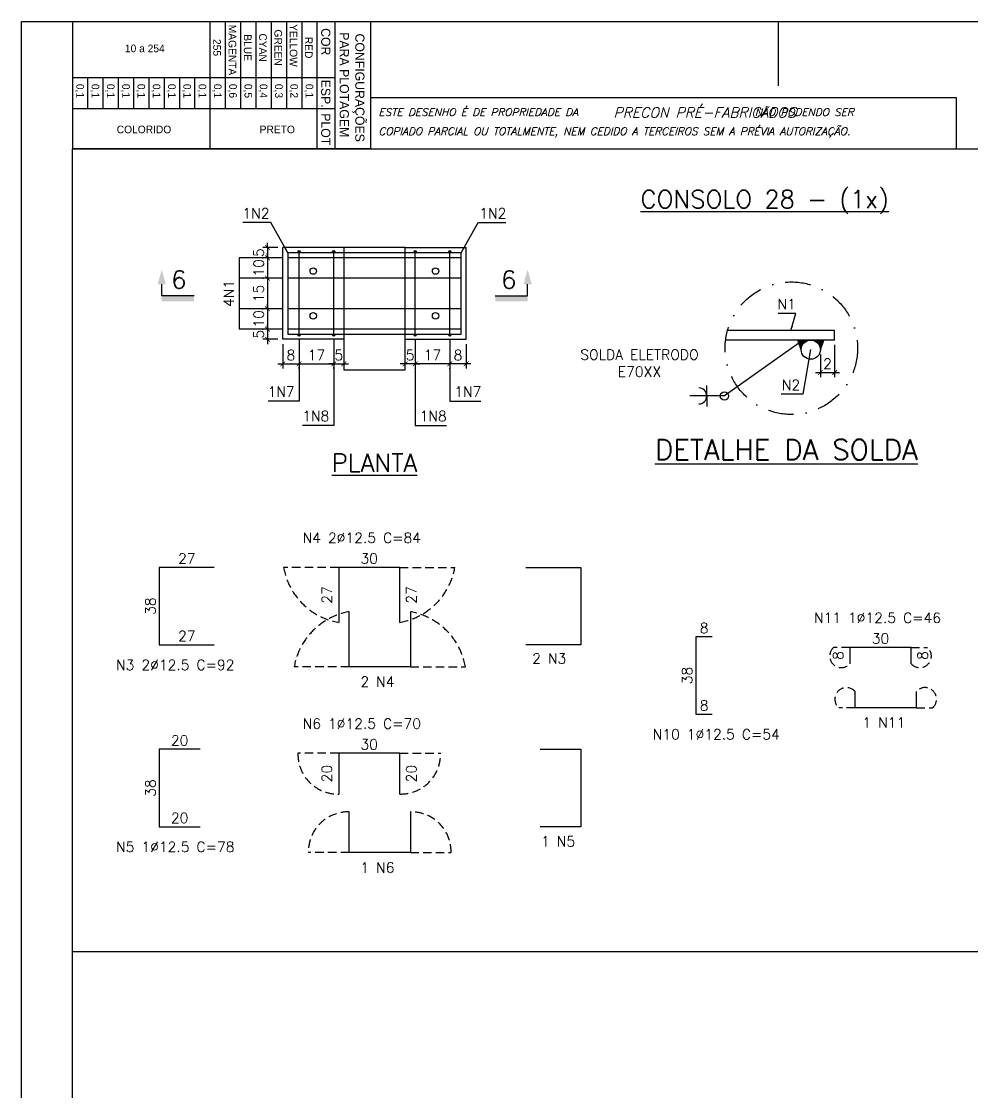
# Model space of a CAD drawing. Header units: centimetres. Extents: x 1658 to 19651, y 8294 to 11444.
# Drawn here: x 14796 to 16194, y 9869 to 11444 of the extents above; entities that cross this region are included whole.
import ezdxf
from ezdxf.enums import TextEntityAlignment as Align

# ---------------------------------------------------------------- set-up
doc = ezdxf.new("R2010")
doc.units = ezdxf.units.CM
doc.header["$LTSCALE"] = 50
doc.header["$MEASUREMENT"] = 0
doc.header["$PDMODE"] = 67
doc.linetypes.add('DASHDOT2', pattern=[0.5, 0.25, -0.125, 0, -0.125])
doc.linetypes.add('HIDDEN', pattern=[0.375, 0.25, -0.125])
for name, color, linetype in [('FORMATO-PRECON', 2, 'Continuous'), ('HACHURAS-PRECON', 1, 'Continuous'), ('IND- CORTE-PRECON', 4, 'Continuous'), ('LINHA-01-PRECON', 1, 'Continuous'), ('LINHA-02-PRECON', 2, 'Continuous'), ('LINHA-03-PRECON', 3, 'Continuous'), ('LINHA-04-PRECON', 4, 'Continuous'), ('TEXTO-20-PRECON', 2, 'Continuous'), ('TEXTO-35-PRECON', 5, 'Continuous'), ('X1', 2, 'Continuous')]:
    doc.layers.add(name, color=color, linetype=linetype)
doc.styles.add('PRECON-ROMANS', font='romans.shx')
doc.styles.add('R060', font='ACENT.shx', dxfattribs={"height": 75})
doc.styles.add('ROMANS', font='ROMANS.SHX', dxfattribs={"oblique": 15, "height": 3})
doc.styles.get("Standard").update_dxf_attribs({"font": 'romans.shx'})
doc.dimstyles.new('ESC50-50', dxfattribs={"dimscale": 50, "dimtxt": 0.2, "dimasz": 0.15, "dimexe": 0.15, "dimexo": 0.15, "dimgap": 0.08, "dimtad": 1, "dimdec": 1, "dimzin": 12, "dimdsep": 46, "dimtxsty": 'Standard', "dimblk": 'ARCHTICK', "dimcen": 0.09, "dimdle": 0.15, "dimclrd": 256, "dimclre": 256, "dimclrt": 2, "dimazin": 3, "dimtfac": 1, "dimtdec": 1, "dimtmove": 1, "dimatfit": 2, "dimfxl": 0.15, "dimtolj": 1, "dimtzin": 0, "dimarcsym": 0})
doc.dimstyles.new('ESC75-25', dxfattribs={"dimscale": 0, "dimtxt": 15, "dimasz": 7, "dimexe": 7, "dimexo": 7, "dimgap": 5.5, "dimtad": 1, "dimdec": 1, "dimlfac": 0.333333, "dimdsep": 46, "dimtxsty": 'Standard', "dimblk": 'ARCHTICK', "dimcen": 0.1, "dimdle": 7, "dimclrd": 256, "dimclre": 256, "dimclrt": 2, "dimadec": 0, "dimazin": 0, "dimtfac": 1, "dimtdec": 1, "dimtix": 1, "dimtmove": 2, "dimatfit": 3, "dimfxl": 1, "dimarcsym": 0})

# ---------------------------------------------------------------- blocks, each defined once
blk = doc.blocks.new('A$C0AF02B9D')
at = {"layer": 'FORMATO-PRECON', "color": 1}
for p, q in [((0, 585), (250, 585)), ((0, 0), (0, 585)), ((250, 585), (250, 0)), ((0, 480), (250, 480)), ((0, 450), (170.7, 450)), ((0, 420), (170.7, 420)), ((0, 390), (170.7, 390)), ((0, 360), (170.7, 360)), ((0, 330), (170.7, 330)), ((0, 300), (170.7, 300)), ((110.1, 240), (170.7, 240)), ((110.1, 210), (170.7, 210)), ((110.1, 180), (170.7, 180)), ((110.1, 150), (170.7, 150)), ((110.1, 150), (170.7, 150)), ((110.1, 120), (170.7, 120)), ((110.1, 120), (170.7, 120)), ((110.1, 90), (170.7, 90)), ((110.1, 90), (170.7, 90)), ((110.1, 60), (170.7, 60)), ((110.1, 60), (170.7, 60)), ((110.1, 30), (170.7, 30)), ((110.1, 30), (170.7, 30)), ((0, 0), (250, 0)), ((110.1, 0), (170.7, 0)), ((110.1, 0), (170.7, 0)), ((110.1, 0), (170.7, 0))]:
    blk.add_line(p, q, dxfattribs=at)
at = {"layer": 'FORMATO-PRECON'}
for p, q in [((0, 515), (250, 515)), ((110.1, 0), (110.1, 515)), ((170.7, 0), (170.7, 515)), ((0, 270), (250, 270))]:
    blk.add_line(p, q, dxfattribs=at)
at = {"layer": 'FORMATO-PRECON', "style": 'R060'}
for s, p in [('CONFIGURAÇÕES ', (133.4, 563.9)), ('PARA PLOTAGEM', (124.3, 533.7)), ('COR', (40, 497.3)), ('ESP.', (141.8, 497.3)), ('PLOT', (211.6, 497.3))]:
    blk.add_text(s, height=18, dxfattribs=at).set_placement(p, align=Align.MIDDLE)
at = {"layer": 'FORMATO-PRECON', "color": 1, "style": 'R060'}
for s, p in [('RED', (51.5, 464)), ('0,1', (136.5, 464)), ('YELLOW', (47.2, 434)), ('0,2', (136.5, 434)), ('GREEN', (51.5, 404)), ('0,3', (136.5, 404)), ('CYAN', (51.5, 374)), ('0,4', (136.5, 374)), ('BLUE', (51.5, 344)), ('0,5', (136.5, 344)), ('MAGENTA', (56.1, 314)), ('0,6', (136.5, 314)), ('255', (51.3, 284)), ('0,1', (136.5, 284)), ('0,1', (136.5, 254)), ('0,1', (136.5, 224)), ('0,1', (136.5, 194)), ('0,1', (136.5, 164)), ('0,1', (136.5, 134)), ('0,1', (136.5, 104)), ('0,1', (136.5, 74)), ('0,1', (136.5, 44)), ('0,1', (136.5, 14))]:
    blk.add_text(s, height=15, dxfattribs=at).set_placement(p, align=Align.MIDDLE)
for s, p in [('PRETO', (212, 402.1)), ('COLORIDO', (212, 140.6)), ('10 a 254', (53, 142.2))]:
    blk.add_text(s, height=15, rotation=90, dxfattribs=at).set_placement(p, align=Align.MIDDLE)
blk = doc.blocks.new('A$C432D58B7')
at = {"layer": 'LINHA-01-PRECON'}
blk.add_blockref('A$C0AF02B9D', (0, 0), dxfattribs=at)
blk = doc.blocks.new('A$C550964AD')
at = {"layer": 'LINHA-01-PRECON'}
blk.add_blockref('A$C432D58B7', (0, 0), dxfattribs=at)
blk = doc.blocks.new('A$C2E607E54')
at = {"layer": 'FORMATO-PRECON', "color": 6}
blk.add_line((1835, 4050), (685, 4050), dxfattribs=at)
at = {"layer": 'FORMATO-PRECON'}
for points in [[(0, 4200), (2970, 4200), (2970, 0), (0, 0)], [(685, 3950), (1835, 3950), (1835, 4050), (685, 4050)]]:
    blk.add_lwpolyline(points, close=True, dxfattribs=at)
blk.add_lwpolyline([(1485, 4200), (1485, 4073.6)], dxfattribs=at)
at = {"layer": 'FORMATO-PRECON', "color": 6}
blk.add_lwpolyline([(100, 3950), (2870, 3950), (2870, 100), (100, 100)], close=True, dxfattribs=at)
at = {"layer": 'TEXTO-35-PRECON', "rotation": 270}
blk.add_blockref('A$C550964AD', (100, 4200), dxfattribs=at)
at = {"layer": 'FORMATO-PRECON', "style": 'ROMANS', "oblique": 15}
for s, p in [('ESTE DESENHO É DE PROPRIEDADE DA                            NÃO PODENDO SER', (700.8, 4014.4)), ('COPIADO PARCIAL OU TOTALMENTE, NEM CEDIDO A TERCEIROS SEM A PRÉVIA AUTORIZAÇÃO.', (700.8, 3977))]:
    blk.add_text(s, height=15, dxfattribs=at).set_placement(p)
at = {"layer": 'FORMATO-PRECON', "color": 3, "style": 'ROMANS', "oblique": 15}
blk.add_text('PRECON PRÉ-FABRICADOS', height=20, dxfattribs=at).set_placement((1162, 4011.3))
blk = doc.blocks.new('_ArchTick')
at = {"color": 0, "linetype": 'ByBlock', "const_width": 0.15}
blk.add_lwpolyline([(-0.5, -0.5), (0.5, 0.5)], dxfattribs=at)
blk = doc.blocks.new('*D334')
at = {"layer": 'Defpoints', "color": 0, "transparency": 16777216}
for p in [(15180.5, 11111.1), (15158.1, 11096.1), (15188, 11096.1)]:
    blk.add_point(p, dxfattribs=at)
at = {"layer": 'LINHA-01-PRECON', "lineweight": -2, "transparency": 16777216}
for p, q in [((15173.5, 11111.1), (15151.1, 11111.1)), ((15158.1, 11111.1), (15158.1, 11118.1)), ((15158.1, 11111.1), (15158.1, 11096.1)), ((15181, 11096.1), (15151.1, 11096.1)), ((15158.1, 11096.1), (15158.1, 11089.1))]:
    blk.add_line(p, q, dxfattribs=at)
at = {"layer": 'LINHA-01-PRECON', "lineweight": -2, "transparency": 16777216, "xscale": 7, "yscale": 7, "zscale": 7}
for p, rotation in [((15158.1, 11111.1), 270), ((15158.1, 11096.1), 90)]:
    blk.add_blockref('_ArchTick', p, dxfattribs=dict(at, rotation=rotation))
at = {"layer": 'LINHA-01-PRECON', "color": 2, "transparency": 16777216, "insert": (15145.1, 11103.6), "char_height": 15, "attachment_point": 5, "rotation": 90}
blk.add_mtext('5', dxfattribs=at)
blk = doc.blocks.new('*D335')
at = {"layer": 'Defpoints', "color": 0, "transparency": 16777216}
for p in [(15188, 11096.1), (15158.1, 11066.1), (15188, 11066.1)]:
    blk.add_point(p, dxfattribs=at)
at = {"layer": 'LINHA-01-PRECON', "lineweight": -2, "transparency": 16777216}
for p, q in [((15181, 11096.1), (15151.1, 11096.1)), ((15158.1, 11096.1), (15158.1, 11103.1)), ((15158.1, 11096.1), (15158.1, 11066.1)), ((15181, 11066.1), (15151.1, 11066.1)), ((15158.1, 11066.1), (15158.1, 11059.1))]:
    blk.add_line(p, q, dxfattribs=at)
at = {"layer": 'LINHA-01-PRECON', "lineweight": -2, "transparency": 16777216, "xscale": 7, "yscale": 7, "zscale": 7}
for p, rotation in [((15158.1, 11096.1), 270), ((15158.1, 11066.1), 90)]:
    blk.add_blockref('_ArchTick', p, dxfattribs=dict(at, rotation=rotation))
at = {"layer": 'LINHA-01-PRECON', "color": 2, "transparency": 16777216, "insert": (15145.1, 11081.1), "char_height": 15, "attachment_point": 5, "rotation": 90}
blk.add_mtext('10', dxfattribs=at)
blk = doc.blocks.new('*D336')
at = {"layer": 'Defpoints', "color": 0, "transparency": 16777216}
for p in [(15188, 10991.1), (15158.1, 10976.1), (15180.5, 10976.1)]:
    blk.add_point(p, dxfattribs=at)
at = {"layer": 'LINHA-01-PRECON', "lineweight": -2, "transparency": 16777216}
for p, q in [((15158.1, 10991.1), (15158.1, 10998.1)), ((15181, 10991.1), (15151.1, 10991.1)), ((15158.1, 10991.1), (15158.1, 10976.1)), ((15173.5, 10976.1), (15151.1, 10976.1)), ((15158.1, 10976.1), (15158.1, 10969.1))]:
    blk.add_line(p, q, dxfattribs=at)
at = {"layer": 'LINHA-01-PRECON', "lineweight": -2, "transparency": 16777216, "xscale": 7, "yscale": 7, "zscale": 7}
for p, rotation in [((15158.1, 10991.1), 270), ((15158.1, 10976.1), 90)]:
    blk.add_blockref('_ArchTick', p, dxfattribs=dict(at, rotation=rotation))
at = {"layer": 'LINHA-01-PRECON', "color": 2, "transparency": 16777216, "insert": (15145.1, 10983.6), "char_height": 15, "attachment_point": 5, "rotation": 90}
blk.add_mtext('5', dxfattribs=at)
blk = doc.blocks.new('*D337')
at = {"layer": 'Defpoints', "color": 0, "transparency": 16777216}
for p in [(15204.5, 10982.1), (15180.5, 10976.1), (15204.5, 10939.9)]:
    blk.add_point(p, dxfattribs=at)
at = {"layer": 'LINHA-01-PRECON', "lineweight": -2, "transparency": 16777216}
for p, q in [((15180.5, 10969.1), (15180.5, 10932.9)), ((15204.5, 10975.1), (15204.5, 10932.9)), ((15173.5, 10939.9), (15211.5, 10939.9))]:
    blk.add_line(p, q, dxfattribs=at)
at = {"layer": 'LINHA-01-PRECON', "lineweight": -2, "transparency": 16777216, "xscale": 7, "yscale": 7, "zscale": 7, "rotation": 180}
blk.add_blockref('_ArchTick', (15180.5, 10939.9), dxfattribs=at)
at = {"layer": 'LINHA-01-PRECON', "lineweight": -2, "transparency": 16777216, "xscale": 7, "yscale": 7, "zscale": 7}
blk.add_blockref('_ArchTick', (15204.5, 10939.9), dxfattribs=at)
at = {"layer": 'LINHA-01-PRECON', "color": 2, "transparency": 16777216, "insert": (15192.5, 10952.9), "char_height": 15, "attachment_point": 5}
blk.add_mtext('8', dxfattribs=at)
blk = doc.blocks.new('*D338')
at = {"layer": 'Defpoints', "color": 0, "transparency": 16777216}
for p in [(15204.5, 10982.1), (15255.5, 10982.1), (15255.5, 10939.9)]:
    blk.add_point(p, dxfattribs=at)
at = {"layer": 'LINHA-01-PRECON', "lineweight": -2, "transparency": 16777216}
for p, q in [((15204.5, 10975.1), (15204.5, 10932.9)), ((15255.5, 10975.1), (15255.5, 10932.9)), ((15197.5, 10939.9), (15262.5, 10939.9))]:
    blk.add_line(p, q, dxfattribs=at)
at = {"layer": 'LINHA-01-PRECON', "lineweight": -2, "transparency": 16777216, "xscale": 7, "yscale": 7, "zscale": 7, "rotation": 180}
blk.add_blockref('_ArchTick', (15204.5, 10939.9), dxfattribs=at)
at = {"layer": 'LINHA-01-PRECON', "lineweight": -2, "transparency": 16777216, "xscale": 7, "yscale": 7, "zscale": 7}
blk.add_blockref('_ArchTick', (15255.5, 10939.9), dxfattribs=at)
at = {"layer": 'LINHA-01-PRECON', "color": 2, "transparency": 16777216, "insert": (15230, 10952.9), "char_height": 15, "attachment_point": 5}
blk.add_mtext('17', dxfattribs=at)
blk = doc.blocks.new('*D339')
at = {"layer": 'Defpoints', "color": 0, "transparency": 16777216}
for p in [(15255.5, 10982.1), (15270.5, 10939.9), (15270.5, 10939.9)]:
    blk.add_point(p, dxfattribs=at)
at = {"layer": 'LINHA-01-PRECON', "lineweight": -2, "transparency": 16777216}
for p, q in [((15255.5, 10975.1), (15255.5, 10932.9)), ((15255.5, 10939.9), (15248.5, 10939.9)), ((15255.5, 10939.9), (15270.5, 10939.9)), ((15270.5, 10939.9), (15277.5, 10939.9))]:
    blk.add_line(p, q, dxfattribs=at)
at = {"layer": 'LINHA-01-PRECON', "lineweight": -2, "transparency": 16777216, "xscale": 7, "yscale": 7, "zscale": 7}
blk.add_blockref('_ArchTick', (15255.5, 10939.9), dxfattribs=at)
at = {"layer": 'LINHA-01-PRECON', "lineweight": -2, "transparency": 16777216, "xscale": 7, "yscale": 7, "zscale": 7, "rotation": 180}
blk.add_blockref('_ArchTick', (15270.5, 10939.9), dxfattribs=at)
at = {"layer": 'LINHA-01-PRECON', "color": 2, "transparency": 16777216, "insert": (15263, 10952.9), "char_height": 15, "attachment_point": 5}
blk.add_mtext('5', dxfattribs=at)
blk = doc.blocks.new('IND-CORTE-')
at = {"layer": 'IND- CORTE-PRECON', "color": 1}
for p, q in [((-11.2, 63.5), (-33.6, 63.5)), ((-11.2, 0), (-11.2, 63.5))]:
    blk.add_line(p, q, dxfattribs=at)
for points in [[(-33.6, 71.5), (-62.5, 63.5), (-33.6, 55.4)], [(0, 0), (-11.2, 0), (0, 63.5), (-11.2, 63.5)]]:
    blk.add_solid(points, dxfattribs=at)
at = {"layer": 'IND- CORTE-PRECON', "linetype": 'Continuous', "style": 'ROMANS', "flags": 8}
blk.add_attdef('B', (-57.7, 9.1), '', height=35, dxfattribs=at)
blk = doc.blocks.new('*D345')
at = {"layer": 'Defpoints', "color": 0, "linetype": 'Continuous', "transparency": 16777216}
for p in [(14998.8, 10640.4), (15079.8, 10640.4), (15079.8, 10640.4)]:
    blk.add_point(p, dxfattribs=at)
at = {"layer": 'LINHA-01-PRECON', "color": 2, "linetype": 'Continuous', "transparency": 16777216, "insert": (15039.3, 10653.4), "char_height": 15, "attachment_point": 5}
blk.add_mtext('27', dxfattribs=at)
blk = doc.blocks.new('*D346')
at = {"layer": 'Defpoints', "color": 0, "linetype": 'Continuous', "transparency": 16777216}
for p in [(14998.8, 10640.4), (14998.8, 10526.4), (14998.8, 10526.4)]:
    blk.add_point(p, dxfattribs=at)
at = {"layer": 'LINHA-01-PRECON', "color": 2, "linetype": 'Continuous', "transparency": 16777216, "insert": (14985.8, 10583.4), "char_height": 15, "attachment_point": 5, "rotation": 90}
blk.add_mtext('38', dxfattribs=at)
blk = doc.blocks.new('*D347')
at = {"layer": 'Defpoints', "color": 0, "linetype": 'Continuous', "transparency": 16777216}
for p in [(14998.8, 10526.4), (15079.8, 10526.4), (15079.8, 10526.4)]:
    blk.add_point(p, dxfattribs=at)
at = {"layer": 'LINHA-01-PRECON', "color": 2, "linetype": 'Continuous', "transparency": 16777216, "insert": (15039.3, 10539.4), "char_height": 15, "attachment_point": 5}
blk.add_mtext('27', dxfattribs=at)
blk = doc.blocks.new('*D348')
at = {"layer": 'Defpoints', "color": 0, "linetype": 'Continuous', "transparency": 16777216}
for p in [(15262.8, 10640.4), (15352.8, 10640.4), (15352.8, 10640.4)]:
    blk.add_point(p, dxfattribs=at)
at = {"layer": 'LINHA-01-PRECON', "color": 2, "linetype": 'Continuous', "transparency": 16777216, "insert": (15307.8, 10653.4), "char_height": 15, "attachment_point": 5}
blk.add_mtext('30', dxfattribs=at)
blk = doc.blocks.new('*D349')
at = {"layer": 'Defpoints', "color": 0, "linetype": 'Continuous', "transparency": 16777216}
for p in [(15352.8, 10640.4), (15352.8, 10559.4), (15352.8, 10559.4)]:
    blk.add_point(p, dxfattribs=at)
at = {"layer": 'LINHA-01-PRECON', "color": 2, "linetype": 'Continuous', "transparency": 16777216, "insert": (15369.7, 10599.9), "char_height": 15, "attachment_point": 5, "rotation": 90}
blk.add_mtext('27', dxfattribs=at)
blk = doc.blocks.new('*D350')
at = {"layer": 'Defpoints', "color": 0, "linetype": 'Continuous', "transparency": 16777216}
for p in [(15262.8, 10640.4), (15262.8, 10559.4), (15262.8, 10559.4)]:
    blk.add_point(p, dxfattribs=at)
at = {"layer": 'LINHA-01-PRECON', "color": 2, "linetype": 'Continuous', "transparency": 16777216, "insert": (15245.4, 10599.9), "char_height": 15, "attachment_point": 5, "rotation": 90}
blk.add_mtext('27', dxfattribs=at)
blk = doc.blocks.new('*D351')
at = {"layer": 'Defpoints', "color": 0, "linetype": 'Continuous', "transparency": 16777216}
for p in [(14998.8, 10372.7), (15058.8, 10372.7), (15058.8, 10372.7)]:
    blk.add_point(p, dxfattribs=at)
at = {"layer": 'LINHA-01-PRECON', "color": 2, "linetype": 'Continuous', "transparency": 16777216, "insert": (15028.8, 10385.7), "char_height": 15, "attachment_point": 5}
blk.add_mtext('20', dxfattribs=at)
blk = doc.blocks.new('*D352')
at = {"layer": 'Defpoints', "color": 0, "linetype": 'Continuous', "transparency": 16777216}
for p in [(14998.8, 10372.7), (14998.8, 10258.7), (14998.8, 10258.7)]:
    blk.add_point(p, dxfattribs=at)
at = {"layer": 'LINHA-01-PRECON', "color": 2, "linetype": 'Continuous', "transparency": 16777216, "insert": (14985.8, 10315.7), "char_height": 15, "attachment_point": 5, "rotation": 90}
blk.add_mtext('38', dxfattribs=at)
blk = doc.blocks.new('*D353')
at = {"layer": 'Defpoints', "color": 0, "linetype": 'Continuous', "transparency": 16777216}
for p in [(14998.8, 10258.7), (15058.8, 10258.7), (15058.8, 10258.7)]:
    blk.add_point(p, dxfattribs=at)
at = {"layer": 'LINHA-01-PRECON', "color": 2, "linetype": 'Continuous', "transparency": 16777216, "insert": (15028.8, 10271.7), "char_height": 15, "attachment_point": 5}
blk.add_mtext('20', dxfattribs=at)
blk = doc.blocks.new('*D354')
at = {"layer": 'Defpoints', "color": 0, "transparency": 16777216}
for p in [(15992.8, 10974.9), (15971.8, 10960.8), (15992.8, 10927.2)]:
    blk.add_point(p, dxfattribs=at)
at = {"layer": 'LINHA-01-PRECON', "lineweight": -2, "transparency": 16777216}
for p, q in [((15992.8, 10967.9), (15992.8, 10920.2)), ((15971.8, 10953.8), (15971.8, 10920.2)), ((15964.8, 10927.2), (15999.8, 10927.2))]:
    blk.add_line(p, q, dxfattribs=at)
at = {"layer": 'LINHA-01-PRECON', "lineweight": -2, "transparency": 16777216, "xscale": 7, "yscale": 7, "zscale": 7, "rotation": 180}
blk.add_blockref('_ArchTick', (15971.8, 10927.2), dxfattribs=at)
at = {"layer": 'LINHA-01-PRECON', "lineweight": -2, "transparency": 16777216, "xscale": 7, "yscale": 7, "zscale": 7}
blk.add_blockref('_ArchTick', (15992.8, 10927.2), dxfattribs=at)
at = {"layer": 'LINHA-01-PRECON', "color": 2, "transparency": 16777216, "insert": (15982.3, 10940.2), "char_height": 15, "attachment_point": 5}
blk.add_mtext('2', dxfattribs=at)
blk = doc.blocks.new('*D365')
at = {"layer": 'Defpoints', "color": 0, "transparency": 16777216}
for p in [(15188, 11066.1), (15158.1, 11021.1), (15188, 11021.1)]:
    blk.add_point(p, dxfattribs=at)
at = {"layer": 'LINHA-01-PRECON', "lineweight": -2, "transparency": 16777216}
for p, q in [((15158.1, 11073.1), (15158.1, 11014.1)), ((15181, 11066.1), (15151.1, 11066.1)), ((15181, 11021.1), (15151.1, 11021.1))]:
    blk.add_line(p, q, dxfattribs=at)
at = {"layer": 'LINHA-01-PRECON', "lineweight": -2, "transparency": 16777216, "xscale": 7, "yscale": 7, "zscale": 7}
for p, rotation in [((15158.1, 11066.1), 90), ((15158.1, 11021.1), 270)]:
    blk.add_blockref('_ArchTick', p, dxfattribs=dict(at, rotation=rotation))
at = {"layer": 'LINHA-01-PRECON', "color": 2, "transparency": 16777216, "insert": (15145.1, 11043.6), "char_height": 15, "attachment_point": 5, "rotation": 90}
blk.add_mtext('15', dxfattribs=at)
blk = doc.blocks.new('*D366')
at = {"layer": 'Defpoints', "color": 0, "transparency": 16777216}
for p in [(15188, 11021.1), (15158.1, 10991.1), (15188, 10991.1)]:
    blk.add_point(p, dxfattribs=at)
at = {"layer": 'LINHA-01-PRECON', "lineweight": -2, "transparency": 16777216}
for p, q in [((15158.1, 11021.1), (15158.1, 11028.1)), ((15181, 11021.1), (15151.1, 11021.1)), ((15158.1, 11021.1), (15158.1, 10991.1)), ((15181, 10991.1), (15151.1, 10991.1)), ((15158.1, 10991.1), (15158.1, 10984.1))]:
    blk.add_line(p, q, dxfattribs=at)
at = {"layer": 'LINHA-01-PRECON', "lineweight": -2, "transparency": 16777216, "xscale": 7, "yscale": 7, "zscale": 7}
for p, rotation in [((15158.1, 11021.1), 270), ((15158.1, 10991.1), 90)]:
    blk.add_blockref('_ArchTick', p, dxfattribs=dict(at, rotation=rotation))
at = {"layer": 'LINHA-01-PRECON', "color": 2, "transparency": 16777216, "insert": (15145.1, 11006.1), "char_height": 15, "attachment_point": 5, "rotation": 90}
blk.add_mtext('10', dxfattribs=at)
blk = doc.blocks.new('*D368')
at = {"layer": 'Defpoints', "color": 0, "transparency": 16777216}
for p in [(15426.5, 10982.1), (15450.5, 10976.1), (15426.5, 10939.9)]:
    blk.add_point(p, dxfattribs=at)
at = {"layer": 'LINHA-01-PRECON', "lineweight": -2, "transparency": 16777216}
for p, q in [((15426.5, 10975.1), (15426.5, 10932.9)), ((15450.5, 10969.1), (15450.5, 10932.9)), ((15457.5, 10939.9), (15419.5, 10939.9))]:
    blk.add_line(p, q, dxfattribs=at)
at = {"layer": 'LINHA-01-PRECON', "lineweight": -2, "transparency": 16777216, "xscale": 7, "yscale": 7, "zscale": 7, "rotation": 180}
blk.add_blockref('_ArchTick', (15426.5, 10939.9), dxfattribs=at)
at = {"layer": 'LINHA-01-PRECON', "lineweight": -2, "transparency": 16777216, "xscale": 7, "yscale": 7, "zscale": 7}
blk.add_blockref('_ArchTick', (15450.5, 10939.9), dxfattribs=at)
at = {"layer": 'LINHA-01-PRECON', "color": 2, "transparency": 16777216, "insert": (15438.5, 10952.9), "char_height": 15, "attachment_point": 5}
blk.add_mtext('8', dxfattribs=at)
blk = doc.blocks.new('*D369')
at = {"layer": 'Defpoints', "color": 0, "transparency": 16777216}
for p in [(15375.5, 10982.1), (15426.5, 10982.1), (15375.5, 10939.9)]:
    blk.add_point(p, dxfattribs=at)
at = {"layer": 'LINHA-01-PRECON', "lineweight": -2, "transparency": 16777216}
for p, q in [((15375.5, 10975.1), (15375.5, 10932.9)), ((15426.5, 10975.1), (15426.5, 10932.9)), ((15433.5, 10939.9), (15368.5, 10939.9))]:
    blk.add_line(p, q, dxfattribs=at)
at = {"layer": 'LINHA-01-PRECON', "lineweight": -2, "transparency": 16777216, "xscale": 7, "yscale": 7, "zscale": 7, "rotation": 180}
blk.add_blockref('_ArchTick', (15375.5, 10939.9), dxfattribs=at)
at = {"layer": 'LINHA-01-PRECON', "lineweight": -2, "transparency": 16777216, "xscale": 7, "yscale": 7, "zscale": 7}
blk.add_blockref('_ArchTick', (15426.5, 10939.9), dxfattribs=at)
at = {"layer": 'LINHA-01-PRECON', "color": 2, "transparency": 16777216, "insert": (15401, 10952.9), "char_height": 15, "attachment_point": 5}
blk.add_mtext('17', dxfattribs=at)
blk = doc.blocks.new('*D370')
at = {"layer": 'Defpoints', "color": 0, "transparency": 16777216}
for p in [(15375.5, 10982.1), (15360.5, 10939.9), (15360.5, 10939.9)]:
    blk.add_point(p, dxfattribs=at)
at = {"layer": 'LINHA-01-PRECON', "lineweight": -2, "transparency": 16777216}
for p, q in [((15375.5, 10975.1), (15375.5, 10932.9)), ((15360.5, 10939.9), (15353.5, 10939.9)), ((15375.5, 10939.9), (15360.5, 10939.9)), ((15375.5, 10939.9), (15382.5, 10939.9))]:
    blk.add_line(p, q, dxfattribs=at)
at = {"layer": 'LINHA-01-PRECON', "lineweight": -2, "transparency": 16777216, "xscale": 7, "yscale": 7, "zscale": 7}
blk.add_blockref('_ArchTick', (15360.5, 10939.9), dxfattribs=at)
at = {"layer": 'LINHA-01-PRECON', "lineweight": -2, "transparency": 16777216, "xscale": 7, "yscale": 7, "zscale": 7, "rotation": 180}
blk.add_blockref('_ArchTick', (15375.5, 10939.9), dxfattribs=at)
at = {"layer": 'LINHA-01-PRECON', "color": 2, "transparency": 16777216, "insert": (15368, 10952.9), "char_height": 15, "attachment_point": 5}
blk.add_mtext('5', dxfattribs=at)
blk = doc.blocks.new('*D371')
at = {"layer": 'Defpoints', "color": 0, "linetype": 'Continuous', "transparency": 16777216}
for p in [(15262.8, 10366.9), (15352.8, 10366.9), (15352.8, 10366.9)]:
    blk.add_point(p, dxfattribs=at)
at = {"layer": 'LINHA-01-PRECON', "color": 2, "linetype": 'Continuous', "transparency": 16777216, "insert": (15307.8, 10379.9), "char_height": 15, "attachment_point": 5}
blk.add_mtext('30', dxfattribs=at)
blk = doc.blocks.new('*D372')
at = {"layer": 'Defpoints', "color": 0, "linetype": 'Continuous', "transparency": 16777216}
for p in [(15352.8, 10366.9), (15352.8, 10306.9), (15352.8, 10306.9)]:
    blk.add_point(p, dxfattribs=at)
at = {"layer": 'LINHA-01-PRECON', "color": 2, "linetype": 'Continuous', "transparency": 16777216, "insert": (15369.7, 10336.9), "char_height": 15, "attachment_point": 5, "rotation": 90}
blk.add_mtext('20', dxfattribs=at)
blk = doc.blocks.new('*D373')
at = {"layer": 'Defpoints', "color": 0, "linetype": 'Continuous', "transparency": 16777216}
for p in [(15262.8, 10366.9), (15262.8, 10306.9), (15262.8, 10306.9)]:
    blk.add_point(p, dxfattribs=at)
at = {"layer": 'LINHA-01-PRECON', "color": 2, "linetype": 'Continuous', "transparency": 16777216, "insert": (15245.4, 10336.9), "char_height": 15, "attachment_point": 5, "rotation": 90}
blk.add_mtext('20', dxfattribs=at)
blk = doc.blocks.new('*D377')
at = {"layer": 'Defpoints', "color": 0, "linetype": 'Continuous', "transparency": 16777216}
for p in [(15788.7, 10538.2), (15812.7, 10538.2), (15812.7, 10538.2)]:
    blk.add_point(p, dxfattribs=at)
at = {"layer": 'LINHA-01-PRECON', "color": 2, "linetype": 'Continuous', "transparency": 16777216, "insert": (15800.7, 10551.2), "char_height": 15, "attachment_point": 5}
blk.add_mtext('8', dxfattribs=at)
blk = doc.blocks.new('*D378')
at = {"layer": 'Defpoints', "color": 0, "linetype": 'Continuous', "transparency": 16777216}
for p in [(15788.7, 10538.2), (15788.7, 10424.2), (15788.7, 10424.2)]:
    blk.add_point(p, dxfattribs=at)
at = {"layer": 'LINHA-01-PRECON', "color": 2, "linetype": 'Continuous', "transparency": 16777216, "insert": (15775.7, 10481.2), "char_height": 15, "attachment_point": 5, "rotation": 90}
blk.add_mtext('38', dxfattribs=at)
blk = doc.blocks.new('*D379')
at = {"layer": 'Defpoints', "color": 0, "linetype": 'Continuous', "transparency": 16777216}
for p in [(15788.7, 10424.2), (15812.7, 10424.2), (15812.7, 10424.2)]:
    blk.add_point(p, dxfattribs=at)
at = {"layer": 'LINHA-01-PRECON', "color": 2, "linetype": 'Continuous', "transparency": 16777216, "insert": (15800.7, 10437.2), "char_height": 15, "attachment_point": 5}
blk.add_mtext('8', dxfattribs=at)
blk = doc.blocks.new('*D380')
at = {"layer": 'Defpoints', "color": 0, "linetype": 'Continuous', "transparency": 16777216}
for p in [(16015.4, 10522.7), (16105.4, 10522.7), (16105.4, 10522.7)]:
    blk.add_point(p, dxfattribs=at)
at = {"layer": 'LINHA-01-PRECON', "color": 2, "linetype": 'Continuous', "transparency": 16777216, "insert": (16060.4, 10535.7), "char_height": 15, "attachment_point": 5}
blk.add_mtext('30', dxfattribs=at)
blk = doc.blocks.new('*D381')
at = {"layer": 'Defpoints', "color": 0, "linetype": 'Continuous', "transparency": 16777216}
for p in [(16105.4, 10522.7), (16105.4, 10498.7), (16105.4, 10498.7)]:
    blk.add_point(p, dxfattribs=at)
at = {"layer": 'LINHA-01-PRECON', "color": 2, "linetype": 'Continuous', "transparency": 16777216, "insert": (16122.3, 10510.7), "char_height": 15, "attachment_point": 5, "rotation": 90}
blk.add_mtext('8', dxfattribs=at)
blk = doc.blocks.new('*D382')
at = {"layer": 'Defpoints', "color": 0, "linetype": 'Continuous', "transparency": 16777216}
for p in [(16015.4, 10522.7), (16015.4, 10498.7), (16015.4, 10498.7)]:
    blk.add_point(p, dxfattribs=at)
at = {"layer": 'LINHA-01-PRECON', "color": 2, "linetype": 'Continuous', "transparency": 16777216, "insert": (15997.9, 10510.7), "char_height": 15, "attachment_point": 5, "rotation": 90}
blk.add_mtext('8', dxfattribs=at)

msp = doc.modelspace()

# ---------------------------------------------------------------- hatches: boundary and pattern name
at = {"layer": 'LINHA-01-PRECON', "linetype": 'Continuous'}
h = msp.add_hatch(color=256, dxfattribs=at)
h.dxf.hatch_style = 1
edge = h.paths.add_edge_path()
edge.add_arc((15204.48, 11105.05), 1.5, 0, 360)
h = msp.add_hatch(color=256, dxfattribs=at)
h.dxf.hatch_style = 1
edge = h.paths.add_edge_path()
edge.add_arc((15255.48, 11105.05), 1.5, 0, 360)
h = msp.add_hatch(color=256, dxfattribs=at)
h.dxf.hatch_style = 1
edge = h.paths.add_edge_path()
edge.add_arc((15375.48, 11105.05), 1.5, 0, 360)
h = msp.add_hatch(color=256, dxfattribs=at)
h.dxf.hatch_style = 1
edge = h.paths.add_edge_path()
edge.add_arc((15426.48, 11105.05), 1.5, 0, 360)
h = msp.add_hatch(color=256, dxfattribs=at)
h.dxf.hatch_style = 1
edge = h.paths.add_edge_path()
edge.add_arc((15204.48, 10982.05), 1.5, 0, 360)
h = msp.add_hatch(color=256, dxfattribs=at)
h.dxf.hatch_style = 1
edge = h.paths.add_edge_path()
edge.add_arc((15255.48, 10982.05), 1.5, 0, 360)
h = msp.add_hatch(color=256, dxfattribs=at)
h.dxf.hatch_style = 1
edge = h.paths.add_edge_path()
edge.add_arc((15375.48, 10982.05), 1.5, 0, 360)
h = msp.add_hatch(color=256, dxfattribs=at)
h.dxf.hatch_style = 1
edge = h.paths.add_edge_path()
edge.add_arc((15426.48, 10982.05), 1.5, 0, 360)
at = {"layer": 'LINHA-01-PRECON'}
h = msp.add_hatch(dxfattribs=at)
h.set_pattern_fill('ANSI31', color=256, scale=8.4375, style=0)
h.set_pattern_definition([(45, (10936.0927, 10472.7818), (-0.74577668, 0.74577668), [])])
h.paths.add_polyline_path([(15938.63, 10974.94), (15943.54, 10960.81, -0.4142136), (15957.68, 10974.94)])
h.paths.add_polyline_path([(15957.68, 10974.94, -0.4142136), (15971.81, 10960.81), (15976.72, 10974.94)])

# ---------------------------------------------------------------- linework, layer by layer
at = {"layer": 'LINHA-01-PRECON', "linetype": 'HIDDEN'}
for p, q in [((15262.82, 10640.39), (15181.82, 10640.39)), ((15352.82, 10640.39), (15433.82, 10640.39)), ((16015.36, 10522.71), (15991.36, 10522.71)), ((16105.36, 10522.71), (16129.36, 10522.71)), ((15278.32, 10494.12), (15197.32, 10494.12)), ((15368.32, 10494.12), (15449.32, 10494.12)), ((16022.94, 10433.71), (15998.94, 10433.71)), ((16112.94, 10433.71), (16136.94, 10433.71)), ((15262.82, 10366.89), (15202.82, 10366.89)), ((15352.82, 10366.89), (15412.82, 10366.89)), ((15278.32, 10220.62), (15218.32, 10220.62)), ((15368.32, 10220.62), (15428.32, 10220.62))]:
    msp.add_line(p, q, dxfattribs=at)
at = {"layer": 'LINHA-01-PRECON'}
msp.add_line((16948.36, 10074.55), (14870.86, 10074.55), dxfattribs=at)
at = {"layer": 'LINHA-01-PRECON', "color": 1}
msp.add_lwpolyline([(15940.23, 10970.36), (15830.6, 10892.72), (15779.78, 10892.72)], dxfattribs=at)
at = {"layer": 'LINHA-01-PRECON', "linetype": 'Continuous'}
for centre in [(15204.48, 11105.05), (15255.48, 11105.05), (15375.48, 11105.05), (15426.48, 11105.05), (15204.48, 10982.05), (15255.48, 10982.05), (15375.48, 10982.05), (15426.48, 10982.05)]:
    msp.add_circle(centre, 1.5, dxfattribs=at)
at = {"layer": 'LINHA-01-PRECON', "color": 1, "linetype": 'DASHDOT2', "ltscale": 3}
msp.add_circle((15929.13, 10962.99), 97.5, dxfattribs=at)
at = {"layer": 'LINHA-01-PRECON', "linetype": 'HIDDEN'}
for centre, radius, start, end in [((15279.92, 10657.5), 99.59, 189.89105, 260.10895), ((15335.71, 10657.5), 99.59, 279.89105, 350.10895), ((15295.42, 10477.02), 99.59, 99.89105, 170.10895), ((15351.21, 10477.02), 99.59, 9.89105, 80.10895), ((16002.58, 10509.92), 17.01, 131.25143, 318.74857), ((16118.15, 10509.92), 17.01, 221.25143, 48.74857), ((16010.15, 10446.5), 17.01, 41.25143, 228.74857), ((16125.72, 10446.5), 17.01, 311.25143, 138.74857), ((15261.54, 10365.61), 58.73, 178.74874, 271.25126), ((15354.1, 10365.61), 58.73, 268.74874, 1.25126), ((15277.04, 10221.91), 58.73, 88.74874, 181.25126), ((15369.6, 10221.91), 58.73, 358.74874, 91.25126)]:
    msp.add_arc(centre, radius, start, end, dxfattribs=at)
at = {"layer": 'LINHA-02-PRECON'}
for p, q in [((15270.48, 11111.05), (15180.48, 11111.05)), ((15180.48, 10976.05), (15180.48, 11111.05)), ((15270.48, 11111.05), (15270.48, 10931.05)), ((15360.48, 11111.05), (15270.48, 11111.05)), ((15360.48, 10931.05), (15360.48, 11111.05)), ((15360.48, 11111.05), (15450.48, 11111.05)), ((15450.48, 10976.05), (15450.48, 11111.05)), ((15270.48, 10976.05), (15180.48, 10976.05)), ((15360.48, 10976.05), (15450.48, 10976.05)), ((15270.48, 10931.05), (15360.48, 10931.05)), ((15360.48, 10931.05), (15360.48, 10931.05)), ((15804.67, 10892.72), (15804.67, 10908.11)), ((15804.67, 10892.72), (15804.67, 10877.33))]:
    msp.add_line(p, q, dxfattribs=at)
for centre, radius in [((15225.48, 11076.55), 4.8), ((15405.48, 11076.55), 4.8), ((15225.48, 11010.55), 4.8), ((15405.48, 11010.55), 4.8), ((15830.6, 10892.72), 6.11)]:
    msp.add_circle(centre, radius, dxfattribs=at)
msp.add_arc((15792.83, 10892.72), 11.84, 270.31864, 89.68136, dxfattribs=at)
at = {"layer": 'LINHA-03-PRECON'}
for p, q in [((15992.84, 10989.07), (15835.18, 10989.07)), ((15992.84, 10974.94), (15992.84, 10989.07)), ((15992.84, 10974.94), (15832.36, 10974.94)), ((15943.54, 10960.81), (15938.63, 10974.94)), ((15966.2, 10974.94), (15966.2, 10974.94)), ((15971.81, 10960.81), (15976.72, 10974.94))]:
    msp.add_line(p, q, dxfattribs=at)
msp.add_circle((15957.68, 10960.81), 14.13, dxfattribs=at)
at = {"layer": 'LINHA-04-PRECON'}
for p, q in [((15442.98, 11096.05), (15187.98, 11096.05)), ((15204.48, 10983.55), (15204.48, 11103.55)), ((15255.48, 10983.55), (15255.48, 11103.55)), ((15375.48, 10983.55), (15375.48, 11103.55)), ((15426.48, 10983.55), (15426.48, 11103.55)), ((15442.98, 11066.05), (15187.98, 11066.05)), ((15442.98, 11021.05), (15187.98, 11021.05)), ((15442.98, 10991.05), (15187.98, 10991.05))]:
    msp.add_line(p, q, dxfattribs=at)
msp.add_lwpolyline([(15442.98, 11103.55), (15187.98, 11103.55), (15187.98, 10983.55), (15442.98, 10983.55)], close=True, dxfattribs=at)
for points in [[(15079.78, 10640.39), (14998.78, 10640.39), (14998.78, 10526.39), (15079.78, 10526.39)], [(15352.82, 10559.39), (15352.82, 10640.39), (15262.82, 10640.39), (15262.82, 10559.39)], [(15538.32, 10640.39), (15619.32, 10640.39), (15619.32, 10526.39), (15538.32, 10526.39)], [(15368.32, 10575.12), (15368.32, 10494.12), (15278.32, 10494.12), (15278.32, 10575.12)], [(15812.71, 10538.23), (15788.71, 10538.23), (15788.71, 10424.23), (15812.71, 10424.23)], [(16105.36, 10498.71), (16105.36, 10522.71), (16015.36, 10522.71), (16015.36, 10498.71)], [(16112.94, 10457.71), (16112.94, 10433.71), (16022.94, 10433.71), (16022.94, 10457.71)], [(15058.78, 10372.67), (14998.78, 10372.67), (14998.78, 10258.67), (15058.78, 10258.67)], [(15352.82, 10306.89), (15352.82, 10366.89), (15262.82, 10366.89), (15262.82, 10306.89)], [(15559.32, 10372.67), (15619.32, 10372.67), (15619.32, 10258.67), (15559.32, 10258.67)], [(15368.32, 10280.62), (15368.32, 10220.62), (15278.32, 10220.62), (15278.32, 10280.62)]]:
    msp.add_lwpolyline(points, dxfattribs=at)

# ---------------------------------------------------------------- block references
at = {"layer": 'HACHURAS-PRECON', "xscale": 0.7499999999999996, "yscale": 0.7499999999999996, "zscale": 0.7499999999999996}
msp.add_blockref('A$C2E607E54', (14795.86, 8293.94), dxfattribs=at)
at = {"layer": 'TEXTO-35-PRECON', "linetype": 'ByBlock'}
ref = msp.add_blockref('IND-CORTE-', (15050.02, 11031.88), dxfattribs=dict(at, xscale=-0.75, yscale=0.75, zscale=0.75, rotation=90))
ref.add_attrib('B', '6', (15016.35, 11050.79), dxfattribs={"layer": 'IND- CORTE-PRECON', "color": 5, "linetype": 'Continuous', "height": 26.25, "style": 'ROMANS', "flags": 8})
ref = msp.add_blockref('IND-CORTE-', (15493.29, 11031.88), dxfattribs=dict(at, xscale=0.75, yscale=0.75, zscale=0.75, rotation=270))
ref.add_attrib('B', '6', (15501.96, 11050.79), dxfattribs={"layer": 'IND- CORTE-PRECON', "color": 5, "linetype": 'Continuous', "height": 26.25, "style": 'ROMANS', "flags": 8})

# ---------------------------------------------------------------- texts
at = {"layer": 'LINHA-01-PRECON', "color": 4, "attachment_point": 5}
for s, insert, char_height in [('{\\LCONSOLO 28 - (1x)}', (15889.96, 11178.01), 26.25), ('\\A1;{\\LDETALHE DA SOLDA}', (15921.75, 10813.75), 30), ('{\\LPLANTA}', (15315.58, 10794.38), 26.25)]:
    msp.add_mtext(s, dxfattribs=dict(at, insert=insert, char_height=char_height))
at = {"layer": 'LINHA-01-PRECON', "color": 2, "linetype": 'Continuous', "char_height": 15, "attachment_point": 5}
for s, insert in [('1N2', (15141.17, 11161.53)), ('1N2', (15489.78, 11161.53)), ('1N7', (15178.09, 10898.91)), ('1N7', (15452.86, 10898.91)), ('1N8', (15229.09, 10863.1)), ('1N8', (15401.86, 10863.1))]:
    msp.add_mtext(s, dxfattribs=dict(at, insert=insert))
at = {"layer": 'LINHA-01-PRECON', "color": 2, "linetype": 'Continuous', "insert": (15101.1, 11043.55), "char_height": 15, "attachment_point": 5, "rotation": 90}
msp.add_mtext('4N1', dxfattribs=at)
at = {"layer": 'LINHA-01-PRECON', "color": 2, "char_height": 15, "attachment_point": 5}
for s, insert in [('N1', (15922.3, 11027.9)), ('N2', (15928.57, 10908.93))]:
    msp.add_mtext(s, dxfattribs=dict(at, insert=insert))
at = {"layer": 'TEXTO-20-PRECON', "insert": (15705.56, 10941), "char_height": 15, "attachment_point": 5, "style": 'PRECON-ROMANS'}
msp.add_mtext('\\A1;SOLDA ELETRODO\\PE70XX', dxfattribs=at)
at = {"layer": 'X1', "style": 'PRECON-ROMANS'}
for s, p in [('N4 2%%C12.5 C=84', (15209.82, 10676.41)), ('N11 1%%C12.5 C=46', (15962.36, 10558.72)), ('2 N3', (15547.7, 10498.87)), ('N3 2%%C12.5 C=92', (14935.19, 10489.37)), ('2 N4', (15294.82, 10464.61)), ('N6 1%%C12.5 C=70', (15209.82, 10402.91)), ('1 N11', (16033.75, 10404.57)), ('N10 1%%C12.5 C=54', (15725.12, 10387.2)), ('1 N5', (15560.7, 10229.64)), ('N5 1%%C12.5 C=78', (14935.19, 10221.64)), ('1 N6', (15294.82, 10191.11))]:
    msp.add_text(s, height=15, dxfattribs=at).set_placement(p)

# ---------------------------------------------------------------- dimensions: what is measured, and where the dimension line sits
at = {"layer": 'LINHA-01-PRECON'}
for base, p1, p2, angle, picture, middle in [((15158.1, 11096.05), (15180.48, 11111.05), (15187.98, 11096.05), 90, '*D334', (15145.1, 11103.55)), ((15158.1, 11066.05), (15187.98, 11096.05), (15187.98, 11066.05), 90, '*D335', (15145.1, 11081.05)), ((15158.1, 11021.05), (15187.98, 11066.05), (15187.98, 11021.05), 90, '*D365', (15145.1, 11043.55)), ((15158.1, 10991.05), (15187.98, 11021.05), (15187.98, 10991.05), 90, '*D366', (15145.1, 11006.05)), ((15158.1, 10976.05), (15187.98, 10991.05), (15180.48, 10976.05), 90, '*D336', (15145.1, 10983.55)), ((15360.48, 10939.92), (15375.48, 10982.05), (15360.48, 10939.92), 180, '*D370', (15367.98, 10952.92)), ((15375.48, 10939.92), (15426.48, 10982.05), (15375.48, 10982.05), 180, '*D369', (15400.98, 10952.92)), ((15426.48, 10939.92), (15450.48, 10976.05), (15426.48, 10982.05), 180, '*D368', (15438.48, 10952.92))]:
    dim = msp.add_linear_dim(base=base, p1=p1, p2=p2, angle=angle, dimstyle='ESC75-25', override={"dimscale": 1}, dxfattribs=at)
    dim.commit()
    dim.dimension.update_dxf_attribs({"geometry": picture, "text_midpoint": middle})
for base, p1, p2, picture, middle in [((15204.48, 10939.92), (15180.48, 10976.05), (15204.48, 10982.05), '*D337', (15192.48, 10952.92)), ((15255.48, 10939.92), (15204.48, 10982.05), (15255.48, 10982.05), '*D338', (15229.98, 10952.92)), ((15270.48, 10939.92), (15255.48, 10982.05), (15270.48, 10939.92), '*D339', (15262.98, 10952.92))]:
    dim = msp.add_linear_dim(base=base, p1=p1, p2=p2, dimstyle='ESC75-25', override={"dimscale": 1}, dxfattribs=at)
    dim.commit()
    dim.dimension.update_dxf_attribs({"geometry": picture, "text_midpoint": middle})
dim = msp.add_linear_dim(base=(15992.84, 10927.22), p1=(15971.81, 10960.81), p2=(15992.84, 10974.94), text='2', dimstyle='ESC75-25', override={"dimscale": 1}, dxfattribs=at)
dim.commit()
dim.dimension.update_dxf_attribs({"geometry": '*D354', "text_midpoint": (15982.33, 10940.22)})
at = {"layer": 'LINHA-01-PRECON', "linetype": 'Continuous'}
for base, p1, p2, picture, middle in [((15079.78, 10640.39), (14998.78, 10640.39), (15079.78, 10640.39), '*D345', (15039.28, 10653.39)), ((15352.82, 10640.39), (15262.82, 10640.39), (15352.82, 10640.39), '*D348', (15307.82, 10653.39)), ((15812.71, 10538.23), (15788.71, 10538.23), (15812.71, 10538.23), '*D377', (15800.71, 10551.23)), ((15079.78, 10526.39), (14998.78, 10526.39), (15079.78, 10526.39), '*D347', (15039.28, 10539.39)), ((16105.36, 10522.71), (16015.36, 10522.71), (16105.36, 10522.71), '*D380', (16060.36, 10535.71)), ((15812.71, 10424.23), (15788.71, 10424.23), (15812.71, 10424.23), '*D379', (15800.71, 10437.23)), ((15058.78, 10372.67), (14998.78, 10372.67), (15058.78, 10372.67), '*D351', (15028.78, 10385.67)), ((15352.82, 10366.89), (15262.82, 10366.89), (15352.82, 10366.89), '*D371', (15307.82, 10379.89)), ((15058.78, 10258.67), (14998.78, 10258.67), (15058.78, 10258.67), '*D353', (15028.78, 10271.67))]:
    dim = msp.add_linear_dim(base=base, p1=p1, p2=p2, dimstyle='ESC75-25', override={"dimscale": 1, "dimse1": 1, "dimse2": 1, "dimsd1": 1, "dimsd2": 1}, dxfattribs=at)
    dim.commit()
    dim.dimension.update_dxf_attribs({"geometry": picture, "text_midpoint": middle})
for base, p1, p2, picture, middle in [((14998.78, 10526.39), (14998.78, 10640.39), (14998.78, 10526.39), '*D346', (14985.78, 10583.39)), ((15788.71, 10424.23), (15788.71, 10538.23), (15788.71, 10424.23), '*D378', (15775.71, 10481.23)), ((14998.78, 10258.67), (14998.78, 10372.67), (14998.78, 10258.67), '*D352', (14985.78, 10315.67))]:
    dim = msp.add_linear_dim(base=base, p1=p1, p2=p2, angle=90, dimstyle='ESC75-25', override={"dimscale": 1, "dimse1": 1, "dimse2": 1, "dimsd1": 1, "dimsd2": 1}, dxfattribs=at)
    dim.commit()
    dim.dimension.update_dxf_attribs({"geometry": picture, "text_midpoint": middle})
for base, p1, p2, picture, middle in [((15262.82, 10559.39), (15262.82, 10640.39), (15262.82, 10559.39), '*D350', (15245.4, 10599.89)), ((15352.82, 10559.39), (15352.82, 10640.39), (15352.82, 10559.39), '*D349', (15369.74, 10599.89)), ((16015.36, 10498.71), (16015.36, 10522.71), (16015.36, 10498.71), '*D382', (15997.94, 10510.71)), ((16105.36, 10498.71), (16105.36, 10522.71), (16105.36, 10498.71), '*D381', (16122.28, 10510.71)), ((15262.82, 10306.89), (15262.82, 10366.89), (15262.82, 10306.89), '*D373', (15245.4, 10336.89)), ((15352.82, 10306.89), (15352.82, 10366.89), (15352.82, 10306.89), '*D372', (15369.74, 10336.89))]:
    dim = msp.add_linear_dim(base=base, p1=p1, p2=p2, angle=90, dimstyle='ESC75-25', override={"dimscale": 1, "dimse1": 1, "dimse2": 1, "dimsd1": 1, "dimsd2": 1}, dxfattribs=at)
    dim.commit()
    dim.dimension.update_dxf_attribs({"geometry": picture, "text_midpoint": middle, "dimtype": 160})

# ---------------------------------------------------------------- leaders
at = {"layer": 'LINHA-01-PRECON'}
for points, dimstyle, override in [([(15187.98, 11103.55), (15162.92, 11147.8), (15121.89, 11147.8)], 'ESC50-50', {"dimgap": 0.08, "dimtad": 1}), ([(15442.98, 11103.55), (15468.03, 11147.8), (15509.06, 11147.8)], 'ESC50-50', {"dimgap": 0.08, "dimtad": 1}), ([(15158.1, 11096.05), (15116.6, 11096.05), (15116.6, 10991.05)], 'ESC50-50', {"dimgap": 0.08, "dimtad": 1}), ([(15158.1, 11066.05), (15116.6, 11066.05)], 'ESC50-50', {"dimgap": 0.08, "dimtad": 1}), ([(15158.1, 11021.05), (15116.6, 11021.05)], 'ESC50-50', {"dimgap": 0.08, "dimtad": 1}), ([(15928.53, 10989.07), (15935.78, 11013.87), (15909.75, 11013.87)], 'ESC75-25', {"dimscale": 1}), ([(15158.1, 10991.05), (15116.6, 10991.05)], 'ESC50-50', {"dimgap": 0.08, "dimtad": 1}), ([(15957.5, 10961.15), (15946.11, 10895.17), (15914.08, 10895.17)], 'ESC75-25', {"dimscale": 1}), ([(15204.48, 10939.92), (15204.48, 10885.03), (15158.98, 10885.03)], 'ESC50-50', {"dimgap": 0.08, "dimtad": 1}), ([(15255.48, 10939.92), (15255.48, 10849.21), (15209.51, 10849.21)], 'ESC50-50', {"dimgap": 0.08, "dimtad": 1}), ([(15375.48, 10939.92), (15375.48, 10849.21), (15421.44, 10849.21)], 'ESC50-50', {"dimgap": 0.08, "dimtad": 1}), ([(15426.48, 10939.92), (15426.48, 10885.03), (15471.97, 10885.03)], 'ESC50-50', {"dimgap": 0.08, "dimtad": 1})]:
    msp.add_leader(points, dimstyle=dimstyle, override=override, dxfattribs=at)

doc.saveas('drawing.dxf')
